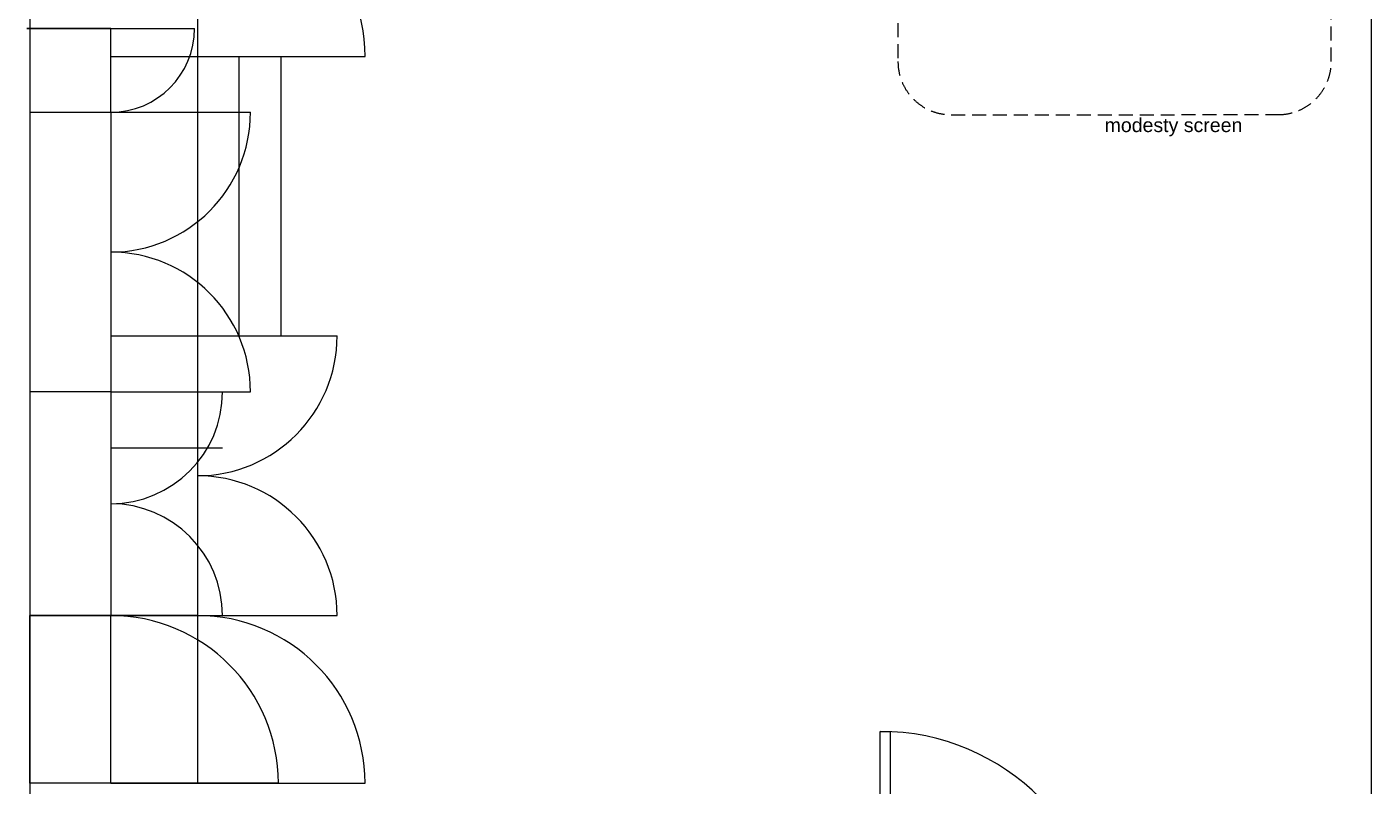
# Model space of a CAD drawing. Extents: x -211487 to 129179, y -113885 to 115281.
# Drawn here: x -31351 to -26541, y -88905 to -86189 of the extents above; entities that cross this region are included whole.
import ezdxf

# ---------------------------------------------------------------- set-up
doc = ezdxf.new("R2010")
doc.units = 0
doc.linetypes.add('HIDDEN', pattern=[0.375, 0.25, -0.125])
doc.layers.get('0').update_dxf_attribs({"linetype": 'CONTINUOUS'})
for name, color, linetype in [('00 Furniture and Equp', 7, 'CONTINUOUS'), ('02 BedScreensOFF', 7, 'CONTINUOUS'), ('BLD-PART', 7, 'CONTINUOUS'), ('BLD-STRUCT', 7, 'CONTINUOUS'), ('DOOR', 7, 'CONTINUOUS')]:
    doc.layers.add(name, color=color, linetype=linetype)
doc.styles.add('Notes_1-50', font='stylu.ttf', dxfattribs={"height": 90})

# ---------------------------------------------------------------- blocks, each defined once
blk = doc.blocks.new('DOORX')
for p, q in [((0.05, 0), (0.05, 0.9)), ((0.05, 0.9), (0.09, 0.9)), ((0.09, 0.9), (0.09, 0)), ((0, 0), (0.05, 0)), ((0.09, 0), (0.05, 0)), ((0.05, 0), (0.05, -0.05)), ((0.05, -0.05), (0, -0.05)), ((0.95, 0), (0.95, -0.05)), ((1, 0), (0.95, 0)), ((0.95, -0.05), (1, -0.05))]:
    blk.add_line(p, q)
blk.add_arc((0.05, 0), 0.9, 0, 90)
blk = doc.blocks.new('STANDARD')
blk.add_blockref('DOORX', (0.5366, 0.2561))

msp = doc.modelspace()

# ---------------------------------------------------------------- linework, layer by layer
at = {"layer": '00 Furniture and Equp'}
for p, q in [((-30741.3, -85694.7), (-30741.3, -86294.7)), ((-31051.3, -86194.7), (-31351.3, -86194.7)), ((-30741.3, -86294.7), (-30141.3, -86294.7)), ((-30741.3, -86294.7), (-30741.3, -87294.7)), ((-30591.3, -87294.7), (-30591.3, -86294.7)), ((-30441.3, -87294.7), (-30441.3, -86294.7)), ((-31051.3, -87294.7), (-30741.3, -87294.7)), ((-30741.3, -87294.7), (-30591.3, -87294.7)), ((-30741.3, -87294.7), (-30741.3, -88294.7)), ((-30741.3, -87294.7), (-30241.3, -87294.7)), ((-30591.3, -87294.7), (-30441.3, -87294.7)), ((-30741.3, -88094.7), (-30741.3, -88094.7)), ((-30741.3, -88294.7), (-31341.3, -88294.7)), ((-31341.3, -88294.7), (-30741.3, -88294.7)), ((-31341.3, -88894.7), (-31341.3, -88294.7)), ((-30741.3, -88294.7), (-30241.3, -88294.7)), ((-30741.3, -88294.7), (-30741.3, -88894.7)), ((-30741.3, -88894.7), (-31341.3, -88894.7)), ((-30741.3, -88894.7), (-30141.3, -88894.7))]:
    msp.add_line(p, q, dxfattribs=at)
at = {"layer": '00 Furniture and Equp', "color": 3}
for p, q in [((-31351.3, -86194.7), (-30751.3, -86194.7)), ((-31051.3, -86494.7), (-31051.3, -86194.7)), ((-31341.3, -86494.7), (-31051.3, -86494.7)), ((-31051.3, -86494.7), (-30551.3, -86494.7)), ((-31051.3, -86494.7), (-31051.3, -87494.7)), ((-31051.3, -87494.7), (-31341.3, -87494.7)), ((-31051.3, -87494.7), (-30551.3, -87494.7)), ((-31051.3, -87494.7), (-31051.3, -88294.7)), ((-31051.3, -87494.7), (-30651.3, -87494.7)), ((-31051.3, -87694.7), (-30651.3, -87694.7)), ((-31051.3, -88294.7), (-31341.3, -88294.7)), ((-31051.3, -88294.7), (-31341.3, -88294.7)), ((-31051.3, -88294.7), (-31341.3, -88294.7)), ((-31051.3, -88894.7), (-31051.3, -88294.7)), ((-30451.3, -88894.7), (-31341.3, -88894.7)), ((-31051.3, -88894.7), (-30451.3, -88894.7))]:
    msp.add_line(p, q, dxfattribs=at)
at = {"layer": '00 Furniture and Equp'}
for centre, radius, start, end in [((-30741.3, -86294.7), 600, 0, 90), ((-30741.3, -87294.7), 500, 270, 0), ((-30741.3, -88294.7), 500, 0, 90), ((-30741.3, -88894.7), 600, 0, 90)]:
    msp.add_arc(centre, radius, start, end, dxfattribs=at)
at = {"layer": '00 Furniture and Equp', "color": 3}
for centre, radius, start, end in [((-31051.3, -86194.7), 300, 270, 0), ((-31051.3, -86494.7), 500, 270, 0), ((-31051.3, -87494.7), 500, 0, 90), ((-31051.3, -87494.7), 400, 270, 0), ((-31051.3, -88294.7), 400, 0, 90), ((-31051.3, -88894.7), 600, 0, 90)]:
    msp.add_arc(centre, radius, start, end, dxfattribs=at)
at = {"layer": '02 BedScreensOFF', "color": 157, "linetype": 'HIDDEN', "ltscale": 200}
for p, q in [((-28234.3, -83926.3), (-28234.3, -86313.4)), ((-26683.7, -86313.2), (-26683.7, -85739)), ((-28044.3, -86503.4), (-26873.7, -86503.2))]:
    msp.add_line(p, q, dxfattribs=at)
for centre, start, end in [((-28044.3, -86313.4), 180, 270), ((-26873.7, -86313.2), 270, 0)]:
    msp.add_arc(centre, 190, start, end, dxfattribs=at)
at = {"layer": 'BLD-PART'}
for p, q in [((-31341.3, -83864.7), (-31341.3, -89464.7)), ((-31051.3, -86294.7), (-30741.3, -86294.7))]:
    msp.add_line(p, q, dxfattribs=at)
at = {"layer": 'BLD-STRUCT'}
msp.add_line((-26541.3, -83864.7), (-26541.3, -89614.7), dxfattribs=at)

# ---------------------------------------------------------------- block references
at = {"layer": 'DOOR', "xscale": 900, "yscale": 900, "zscale": 900}
msp.add_blockref('Standard', (-28826.2, -89749.5), dxfattribs=at)

# ---------------------------------------------------------------- texts
at = {"layer": '02 BedScreensOFF', "ltscale": 10, "insert": (-27494.9, -86580.6), "char_height": 50, "width": 600, "attachment_point": 7, "style": 'Notes_1-50'}
msp.add_mtext('\\pxql;{\\fArial|b0|i0|c0|p34;\\C157;modesty screen}', dxfattribs=at)

doc.saveas('drawing.dxf')
